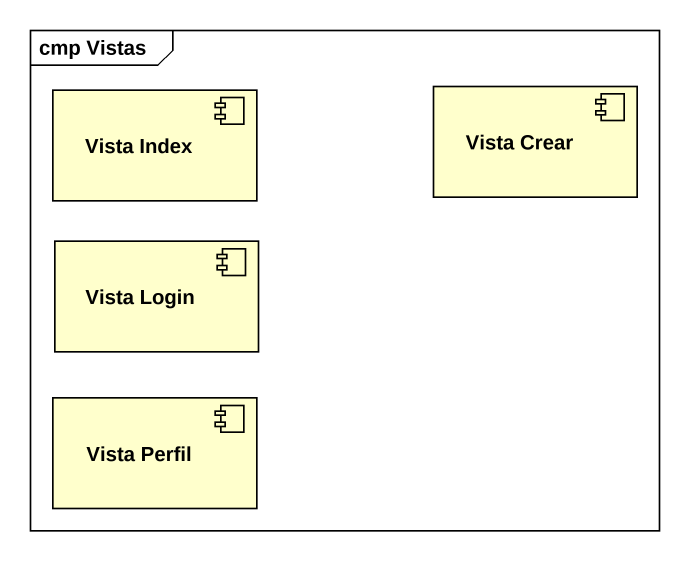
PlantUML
@startuml
mainframe cmp Vistas
component "Vista Index" as Vista_Index
component "Vista Crear" as Vista_Crear
component "Vista Login" as Vista_Login
component "Vista Perfil" as Vista_Perfil
@enduml
